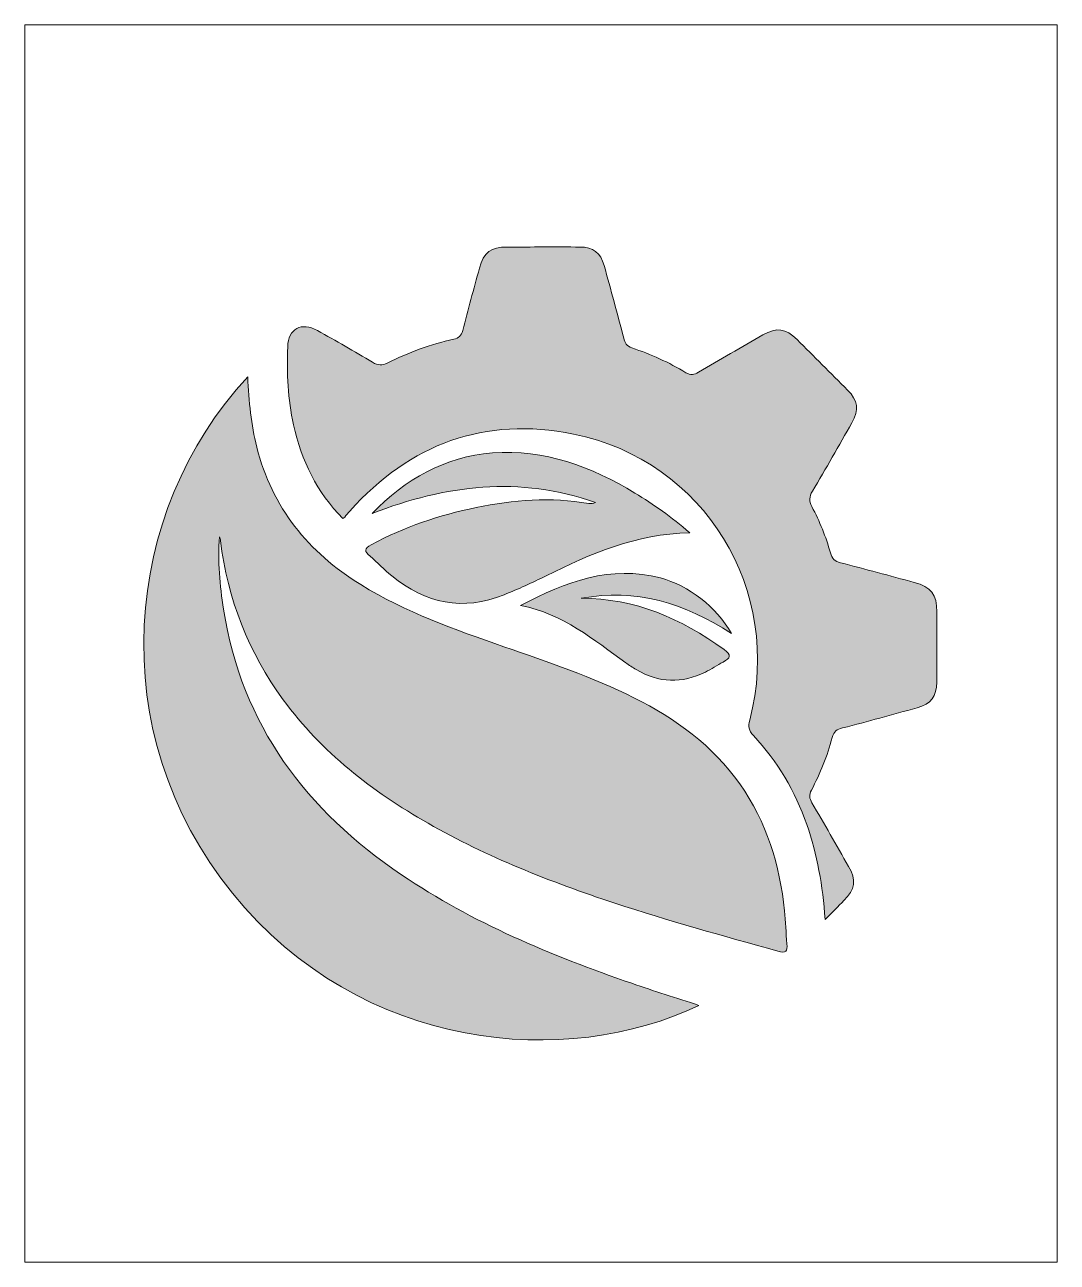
# Model space of a CAD drawing. Header units: inches. Extents: x 0 to 1.63, y 4.09 to 6.04.
import ezdxf

# ---------------------------------------------------------------- set-up
doc = ezdxf.new("R2010")
doc.units = ezdxf.units.IN
doc.header["$MEASUREMENT"] = 0
doc.layers.add('Layer 1', color=7, linetype='Continuous')

# ---------------------------------------------------------------- blocks, each defined once
blk = doc.blocks.new('block 2')
at = {"layer": 'Layer 1', "true_color": 0x231f20}
h = blk.add_hatch(color=250, dxfattribs=at)
edge = h.paths.add_edge_path()
edge.add_spline(control_points=[(1.2615, 4.633), (1.2577, 4.6861), (1.2491, 4.735), (1.2325, 4.7822), (1.2141, 4.8349), (1.1865, 4.882), (1.1484, 4.9227), (1.1411, 4.9305), (1.1401, 4.9371), (1.1427, 4.947), (1.196, 5.1514), (1.0716, 5.3558), (0.8647, 5.3977), (0.7253, 5.4259), (0.6071, 5.3825), (0.5123, 5.2763), (0.5095, 5.2733), (0.507, 5.27), (0.5043, 5.2669), (0.5037, 5.2661), (0.5027, 5.2656), (0.5013, 5.2645), (0.4606, 5.306), (0.4361, 5.356), (0.4236, 5.4123), (0.4147, 5.4528), (0.413, 5.4938), (0.4144, 5.535), (0.4154, 5.5635), (0.4357, 5.575), (0.4613, 5.5608), (0.4905, 5.5446), (0.5195, 5.528), (0.5481, 5.5108), (0.5566, 5.5058), (0.5631, 5.5052), (0.5721, 5.5098), (0.6052, 5.5266), (0.64, 5.5391), (0.6762, 5.5472), (0.6842, 5.549), (0.6882, 5.5526), (0.6902, 5.5608), (0.6986, 5.5937), (0.7076, 5.6263), (0.7166, 5.659), (0.7235, 5.6843), (0.7344, 5.6924), (0.7608, 5.6924), (0.7989, 5.6924), (0.837, 5.6926), (0.875, 5.6924), (0.8955, 5.6923), (0.9077, 5.6831), (0.9132, 5.6634), (0.9237, 5.6252), (0.934, 5.5871), (0.9441, 5.5488), (0.946, 5.5415), (0.9486, 5.5363), (0.9569, 5.5335), (0.9866, 5.5235), (1.0153, 5.5107), (1.0421, 5.4944), (1.0496, 5.4898), (1.0551, 5.4913), (1.0619, 5.4952), (1.0956, 5.5149), (1.1295, 5.5343), (1.1634, 5.5538), (1.1852, 5.5663), (1.1993, 5.5644), (1.2172, 5.5466), (1.2437, 5.5201), (1.2704, 5.4936), (1.2968, 5.467), (1.3132, 5.4506), (1.3153, 5.436), (1.3037, 5.4156), (1.2832, 5.3794), (1.2626, 5.3432), (1.2413, 5.3075), (1.2362, 5.2988), (1.2361, 5.2922), (1.2406, 5.2834), (1.2528, 5.2601), (1.2627, 5.2359), (1.2698, 5.2106), (1.2724, 5.2017), (1.2767, 5.1972), (1.2859, 5.1948), (1.3248, 5.185), (1.3634, 5.1743), (1.402, 5.1639), (1.4286, 5.1568), (1.4375, 5.1451), (1.4375, 5.1177), (1.4375, 5.0807), (1.4375, 5.0437), (1.4374, 5.0066), (1.4373, 4.9847), (1.4281, 4.9724), (1.4066, 4.9664), (1.3675, 4.9555), (1.3284, 4.9448), (1.2891, 4.9347), (1.2802, 4.9324), (1.2751, 4.9291), (1.2726, 4.9195), (1.265, 4.8907), (1.2537, 4.863), (1.2399, 4.8365), (1.2361, 4.8292), (1.2365, 4.8237), (1.2406, 4.8167), (1.2601, 4.7835), (1.2792, 4.75), (1.2984, 4.7165), (1.3107, 4.6949), (1.3087, 4.6803), (1.2911, 4.6626), (1.2821, 4.6535), (1.273, 4.6445), (1.2615, 4.633)], knot_values=[0, 0, 0, 0, 0.013889, 0.013889, 0.013889, 0.027778, 0.027778, 0.027778, 0.041667, 0.041667, 0.041667, 0.055556, 0.055556, 0.055556, 0.069444, 0.069444, 0.069444, 0.083333, 0.083333, 0.083333, 0.097222, 0.097222, 0.097222, 0.111111, 0.111111, 0.111111, 0.125, 0.125, 0.125, 0.138889, 0.138889, 0.138889, 0.152778, 0.152778, 0.152778, 0.166667, 0.166667, 0.166667, 0.180556, 0.180556, 0.180556, 0.194444, 0.194444, 0.194444, 0.208333, 0.208333, 0.208333, 0.222222, 0.222222, 0.222222, 0.236111, 0.236111, 0.236111, 0.25, 0.25, 0.25, 0.263889, 0.263889, 0.263889, 0.277778, 0.277778, 0.277778, 0.291667, 0.291667, 0.291667, 0.305556, 0.305556, 0.305556, 0.319444, 0.319444, 0.319444, 0.333333, 0.333333, 0.333333, 0.347222, 0.347222, 0.347222, 0.361111, 0.361111, 0.361111, 0.375, 0.375, 0.375, 0.388889, 0.388889, 0.388889, 0.402778, 0.402778, 0.402778, 0.416667, 0.416667, 0.416667, 0.430556, 0.430556, 0.430556, 0.444444, 0.444444, 0.444444, 0.458333, 0.458333, 0.458333, 0.472222, 0.472222, 0.472222, 0.486111, 0.486111, 0.486111, 0.5, 0.5, 0.5, 0.513889, 0.513889, 0.513889, 0.527778, 0.527778, 0.527778, 0.541667, 0.541667, 0.541667, 0.555556, 0.555556, 0.555556, 0.569444, 0.569444, 0.569444, 0.569444], degree=3, periodic=0)
edge.add_line((1.2615, 4.633), (1.2615, 4.633))
at = {"layer": 'Layer 1', "true_color": 0x606060}
h = blk.add_hatch(color=251, dxfattribs=at)
edge = h.paths.add_edge_path()
edge.add_spline(control_points=[(0.3514, 5.4878), (0.3534, 5.4487), (0.3569, 5.4126), (0.3657, 5.3772), (0.3896, 5.2817), (0.4468, 5.2115), (0.5295, 5.1604), (0.6, 5.1169), (0.6776, 5.0896), (0.7552, 5.0626), (0.8245, 5.0384), (0.8943, 5.0153), (0.9602, 4.9822), (1.0258, 4.9493), (1.0841, 4.9072), (1.127, 4.8463), (1.1693, 4.7864), (1.1899, 4.7188), (1.1975, 4.6466), (1.1994, 4.6293), (1.1996, 4.6117), (1.2012, 4.5943), (1.2023, 4.5825), (1.1997, 4.5793), (1.187, 4.5829), (1.1009, 4.6069), (1.0148, 4.6306), (0.9299, 4.6586), (0.8283, 4.6922), (0.7288, 4.731), (0.6357, 4.7843), (0.5474, 4.8348), (0.4682, 4.8962), (0.4075, 4.979), (0.3524, 5.0539), (0.3198, 5.1377), (0.3085, 5.2299), (0.3083, 5.2319), (0.308, 5.2338), (0.3067, 5.2357), (0.3038, 5.1974), (0.3075, 5.1594), (0.3134, 5.1217), (0.3418, 4.9387), (0.4439, 4.8047), (0.594, 4.7031), (0.706, 4.6273), (0.8297, 4.5761), (0.9567, 4.5322), (0.9916, 4.5201), (1.0268, 4.5091), (1.0624, 4.4975), (0.8556, 4.3976), (0.5316, 4.4227), (0.3274, 4.6741), (0.1218, 4.9274), (0.1539, 5.276), (0.3514, 5.4878)], knot_values=[0, 0, 0, 0, 0.013889, 0.013889, 0.013889, 0.027778, 0.027778, 0.027778, 0.041667, 0.041667, 0.041667, 0.055556, 0.055556, 0.055556, 0.069444, 0.069444, 0.069444, 0.083333, 0.083333, 0.083333, 0.097222, 0.097222, 0.097222, 0.111111, 0.111111, 0.111111, 0.125, 0.125, 0.125, 0.138889, 0.138889, 0.138889, 0.152778, 0.152778, 0.152778, 0.166667, 0.166667, 0.166667, 0.180556, 0.180556, 0.180556, 0.194444, 0.194444, 0.194444, 0.208333, 0.208333, 0.208333, 0.222222, 0.222222, 0.222222, 0.236111, 0.236111, 0.236111, 0.25, 0.25, 0.25, 0.263889, 0.263889, 0.263889, 0.263889], degree=3, periodic=0)
edge.add_line((0.3514, 5.4878), (0.3514, 5.4878))
at = {"layer": 'Layer 1', "true_color": 0x939393}
h = blk.add_hatch(color=252, dxfattribs=at)
edge = h.paths.add_edge_path()
edge.add_spline(control_points=[(1.0481, 5.2422), (0.9633, 5.2403), (0.8919, 5.2092), (0.8216, 5.1742), (0.8001, 5.1635), (0.7779, 5.1536), (0.7556, 5.1446), (0.6907, 5.1182), (0.6318, 5.1307), (0.5785, 5.1743), (0.5666, 5.184), (0.5559, 5.1953), (0.5442, 5.2052), (0.5351, 5.2129), (0.5347, 5.2173), (0.5462, 5.2234), (0.5983, 5.2514), (0.6536, 5.27), (0.7113, 5.2818), (0.7701, 5.2938), (0.8292, 5.2988), (0.8889, 5.2883), (0.8924, 5.2877), (0.896, 5.2882), (0.8995, 5.2896), (0.7801, 5.3323), (0.6633, 5.3175), (0.5475, 5.2725), (0.5999, 5.3267), (0.6614, 5.362), (0.7371, 5.3679), (0.8196, 5.3744), (0.8927, 5.3463), (0.9618, 5.3047), (0.9911, 5.287), (1.019, 5.2672), (1.0481, 5.2422)], knot_values=[0, 0, 0, 0, 0.013889, 0.013889, 0.013889, 0.027778, 0.027778, 0.027778, 0.041667, 0.041667, 0.041667, 0.055556, 0.055556, 0.055556, 0.069444, 0.069444, 0.069444, 0.083333, 0.083333, 0.083333, 0.097222, 0.097222, 0.097222, 0.111111, 0.111111, 0.111111, 0.125, 0.125, 0.125, 0.138889, 0.138889, 0.138889, 0.152778, 0.152778, 0.152778, 0.166667, 0.166667, 0.166667, 0.166667], degree=3, periodic=0)
edge.add_line((1.0481, 5.2422), (1.0481, 5.2422))
h = blk.add_hatch(color=252, dxfattribs=at)
edge = h.paths.add_edge_path()
edge.add_spline(control_points=[(1.1137, 5.0835), (1.0399, 5.1314), (0.9628, 5.155), (0.877, 5.1389), (0.9616, 5.139), (1.0347, 5.107), (1.1021, 5.0582), (1.1144, 5.0493), (1.1123, 5.0445), (1.1008, 5.0384), (1.0913, 5.0334), (1.0823, 5.0273), (1.0727, 5.0226), (1.0358, 5.0044), (0.9994, 5.0052), (0.9639, 5.0266), (0.9582, 5.03), (0.9525, 5.0335), (0.9471, 5.0374), (0.8966, 5.0733), (0.849, 5.1144), (0.7814, 5.1277), (0.8537, 5.1652), (0.9233, 5.1916), (1.002, 5.171), (1.0462, 5.1594), (1.0901, 5.1252), (1.1137, 5.0835)], knot_values=[0, 0, 0, 0, 0.013889, 0.013889, 0.013889, 0.027778, 0.027778, 0.027778, 0.041667, 0.041667, 0.041667, 0.055556, 0.055556, 0.055556, 0.069444, 0.069444, 0.069444, 0.083333, 0.083333, 0.083333, 0.097222, 0.097222, 0.097222, 0.111111, 0.111111, 0.111111, 0.125, 0.125, 0.125, 0.125], degree=3, periodic=0)
edge.add_line((1.1137, 5.0835), (1.1137, 5.0835))
at = {"layer": 'Layer 1', "lineweight": 0}
blk.add_lwpolyline([(0, 6.0427), (1.6273, 6.0427), (1.6273, 4.0927), (0, 4.0927), (0, 6.0427)], dxfattribs=at)
for points, knots in [([(1.2615, 4.633), (1.2577, 4.6861), (1.2491, 4.735), (1.2325, 4.7822), (1.2141, 4.8349), (1.1865, 4.882), (1.1484, 4.9227), (1.1411, 4.9305), (1.1401, 4.9371), (1.1427, 4.947), (1.196, 5.1514), (1.0716, 5.3558), (0.8647, 5.3977), (0.7253, 5.4259), (0.6071, 5.3825), (0.5123, 5.2763), (0.5095, 5.2733), (0.507, 5.27), (0.5043, 5.2669), (0.5037, 5.2661), (0.5027, 5.2656), (0.5013, 5.2645), (0.4606, 5.306), (0.4361, 5.356), (0.4236, 5.4123), (0.4147, 5.4528), (0.413, 5.4938), (0.4144, 5.535), (0.4154, 5.5635), (0.4357, 5.575), (0.4613, 5.5608), (0.4905, 5.5446), (0.5195, 5.528), (0.5481, 5.5108), (0.5566, 5.5058), (0.5631, 5.5052), (0.5721, 5.5098), (0.6052, 5.5266), (0.64, 5.5391), (0.6762, 5.5472), (0.6842, 5.549), (0.6882, 5.5526), (0.6902, 5.5608), (0.6986, 5.5937), (0.7076, 5.6263), (0.7166, 5.659), (0.7235, 5.6843), (0.7344, 5.6924), (0.7608, 5.6924), (0.7989, 5.6924), (0.837, 5.6926), (0.875, 5.6924), (0.8955, 5.6923), (0.9077, 5.6831), (0.9132, 5.6634), (0.9237, 5.6252), (0.934, 5.5871), (0.9441, 5.5488), (0.946, 5.5415), (0.9486, 5.5363), (0.9569, 5.5335), (0.9866, 5.5235), (1.0153, 5.5107), (1.0421, 5.4944), (1.0496, 5.4898), (1.0551, 5.4913), (1.0619, 5.4952), (1.0956, 5.5149), (1.1295, 5.5343), (1.1634, 5.5538), (1.1852, 5.5663), (1.1993, 5.5644), (1.2172, 5.5466), (1.2437, 5.5201), (1.2704, 5.4936), (1.2968, 5.467), (1.3132, 5.4506), (1.3153, 5.436), (1.3037, 5.4156), (1.2832, 5.3794), (1.2626, 5.3432), (1.2413, 5.3075), (1.2362, 5.2988), (1.2361, 5.2922), (1.2406, 5.2834), (1.2528, 5.2601), (1.2627, 5.2359), (1.2698, 5.2106), (1.2724, 5.2017), (1.2767, 5.1972), (1.2859, 5.1948), (1.3248, 5.185), (1.3634, 5.1743), (1.402, 5.1639), (1.4286, 5.1568), (1.4375, 5.1451), (1.4375, 5.1177), (1.4375, 5.0807), (1.4375, 5.0437), (1.4374, 5.0066), (1.4373, 4.9847), (1.4281, 4.9724), (1.4066, 4.9664), (1.3675, 4.9555), (1.3284, 4.9448), (1.2891, 4.9347), (1.2802, 4.9324), (1.2751, 4.9291), (1.2726, 4.9195), (1.265, 4.8907), (1.2537, 4.863), (1.2399, 4.8365), (1.2361, 4.8292), (1.2365, 4.8237), (1.2406, 4.8167), (1.2601, 4.7835), (1.2792, 4.75), (1.2984, 4.7165), (1.3107, 4.6949), (1.3087, 4.6803), (1.2911, 4.6626), (1.2821, 4.6535), (1.273, 4.6445), (1.2615, 4.633)], [0, 0, 0, 0, 1, 1, 1, 2, 2, 2, 3, 3, 3, 4, 4, 4, 5, 5, 5, 6, 6, 6, 7, 7, 7, 8, 8, 8, 9, 9, 9, 10, 10, 10, 11, 11, 11, 12, 12, 12, 13, 13, 13, 14, 14, 14, 15, 15, 15, 16, 16, 16, 17, 17, 17, 18, 18, 18, 19, 19, 19, 20, 20, 20, 21, 21, 21, 22, 22, 22, 23, 23, 23, 24, 24, 24, 25, 25, 25, 26, 26, 26, 27, 27, 27, 28, 28, 28, 29, 29, 29, 30, 30, 30, 31, 31, 31, 32, 32, 32, 33, 33, 33, 34, 34, 34, 35, 35, 35, 36, 36, 36, 37, 37, 37, 38, 38, 38, 39, 39, 39, 40, 40, 40, 41, 41, 41, 41]), ([(0.3514, 5.4878), (0.3534, 5.4487), (0.3569, 5.4126), (0.3657, 5.3772), (0.3896, 5.2817), (0.4468, 5.2115), (0.5295, 5.1604), (0.6, 5.1169), (0.6776, 5.0896), (0.7552, 5.0626), (0.8245, 5.0384), (0.8943, 5.0153), (0.9602, 4.9822), (1.0258, 4.9493), (1.0841, 4.9072), (1.127, 4.8463), (1.1693, 4.7864), (1.1899, 4.7188), (1.1975, 4.6466), (1.1994, 4.6293), (1.1996, 4.6117), (1.2012, 4.5943), (1.2023, 4.5825), (1.1997, 4.5793), (1.187, 4.5829), (1.1009, 4.6069), (1.0148, 4.6306), (0.9299, 4.6586), (0.8283, 4.6922), (0.7288, 4.731), (0.6357, 4.7843), (0.5474, 4.8348), (0.4682, 4.8962), (0.4075, 4.979), (0.3524, 5.0539), (0.3198, 5.1377), (0.3085, 5.2299), (0.3083, 5.2319), (0.308, 5.2338), (0.3067, 5.2357), (0.3038, 5.1974), (0.3075, 5.1594), (0.3134, 5.1217), (0.3418, 4.9387), (0.4439, 4.8047), (0.594, 4.7031), (0.706, 4.6273), (0.8297, 4.5761), (0.9567, 4.5322), (0.9916, 4.5201), (1.0268, 4.5091), (1.0624, 4.4975), (0.8556, 4.3976), (0.5316, 4.4227), (0.3274, 4.6741), (0.1218, 4.9274), (0.1539, 5.276), (0.3514, 5.4878)], [0, 0, 0, 0, 1, 1, 1, 2, 2, 2, 3, 3, 3, 4, 4, 4, 5, 5, 5, 6, 6, 6, 7, 7, 7, 8, 8, 8, 9, 9, 9, 10, 10, 10, 11, 11, 11, 12, 12, 12, 13, 13, 13, 14, 14, 14, 15, 15, 15, 16, 16, 16, 17, 17, 17, 18, 18, 18, 19, 19, 19, 19]), ([(1.0481, 5.2422), (0.9633, 5.2403), (0.8919, 5.2092), (0.8216, 5.1742), (0.8001, 5.1635), (0.7779, 5.1536), (0.7556, 5.1446), (0.6907, 5.1182), (0.6318, 5.1307), (0.5785, 5.1743), (0.5666, 5.184), (0.5559, 5.1953), (0.5442, 5.2052), (0.5351, 5.2129), (0.5347, 5.2173), (0.5462, 5.2234), (0.5983, 5.2514), (0.6536, 5.27), (0.7113, 5.2818), (0.7701, 5.2938), (0.8292, 5.2988), (0.8889, 5.2883), (0.8924, 5.2877), (0.896, 5.2882), (0.8995, 5.2896), (0.7801, 5.3323), (0.6633, 5.3175), (0.5475, 5.2725), (0.5999, 5.3267), (0.6614, 5.362), (0.7371, 5.3679), (0.8196, 5.3744), (0.8927, 5.3463), (0.9618, 5.3047), (0.9911, 5.287), (1.019, 5.2672), (1.0481, 5.2422)], [0, 0, 0, 0, 1, 1, 1, 2, 2, 2, 3, 3, 3, 4, 4, 4, 5, 5, 5, 6, 6, 6, 7, 7, 7, 8, 8, 8, 9, 9, 9, 10, 10, 10, 11, 11, 11, 12, 12, 12, 12]), ([(1.1137, 5.0835), (1.0399, 5.1314), (0.9628, 5.155), (0.877, 5.1389), (0.9616, 5.139), (1.0347, 5.107), (1.1021, 5.0582), (1.1144, 5.0493), (1.1123, 5.0445), (1.1008, 5.0384), (1.0913, 5.0334), (1.0823, 5.0273), (1.0727, 5.0226), (1.0358, 5.0044), (0.9994, 5.0052), (0.9639, 5.0266), (0.9582, 5.03), (0.9525, 5.0335), (0.9471, 5.0374), (0.8966, 5.0733), (0.849, 5.1144), (0.7814, 5.1277), (0.8537, 5.1652), (0.9233, 5.1916), (1.002, 5.171), (1.0462, 5.1594), (1.0901, 5.1252), (1.1137, 5.0835)], [0, 0, 0, 0, 1, 1, 1, 2, 2, 2, 3, 3, 3, 4, 4, 4, 5, 5, 5, 6, 6, 6, 7, 7, 7, 8, 8, 8, 9, 9, 9, 9])]:
    blk.add_open_spline(points, degree=3, knots=knots, dxfattribs=at)

msp = doc.modelspace()

# ---------------------------------------------------------------- block references
at = {"layer": 'Layer 1'}
msp.add_blockref('block 2', (0, 0), dxfattribs=at)

doc.saveas('drawing.dxf')
